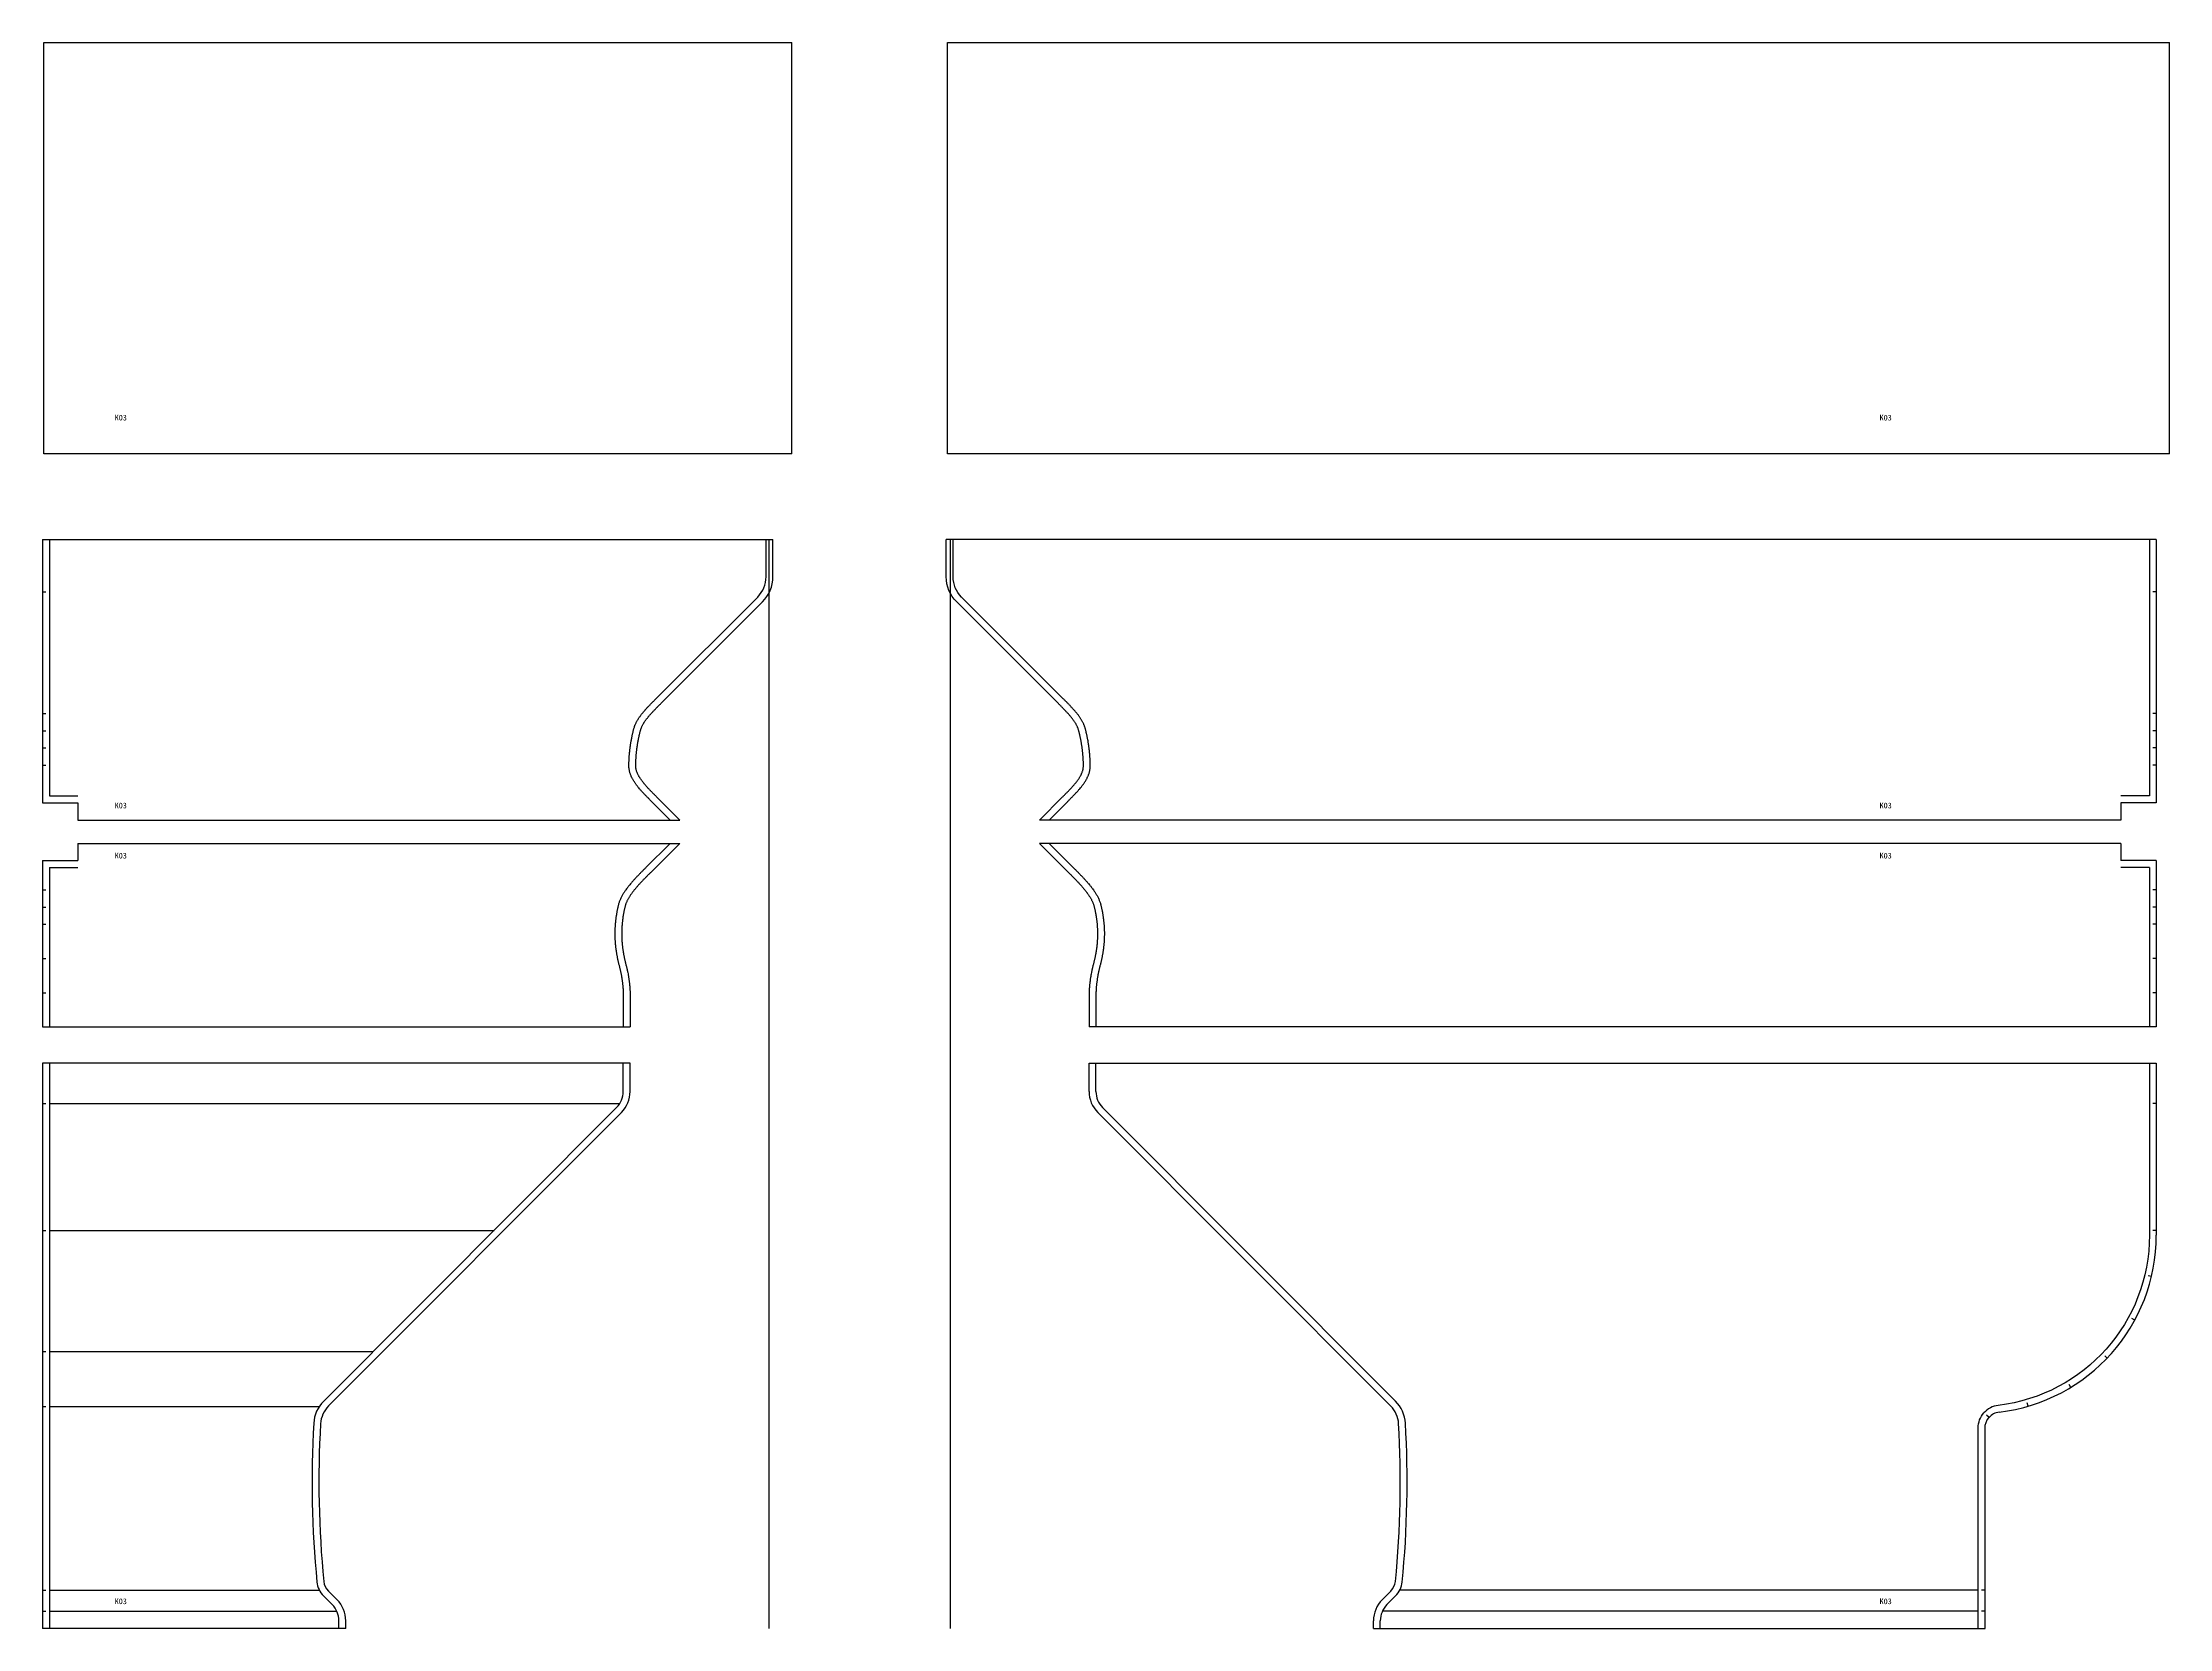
# Model space of a CAD drawing. Header units: millimetres. Extents: x 1211946 to 1266258, y -418433 to -400124.
# Drawn here: x 1257973 to 1261698, y -414255 to -411478 of the extents above; entities that cross this region are included whole.
import ezdxf

# ---------------------------------------------------------------- set-up
doc = ezdxf.new("R2010")
doc.units = ezdxf.units.MM
doc.header["$LTSCALE"] = 5
doc.layers.add('文字', color=7, linetype='Continuous')
doc.layers.add('缝头内线', color=1, linetype='Continuous')
doc.styles.add('宋体', font='')
doc.styles.get('宋体').set_extended_font_data('SimSun')

msp = doc.modelspace()

# ---------------------------------------------------------------- linework, layer by layer
for p, q in [((1257975.36, -412197.93), (1257975.36, -411477.93)), ((1257975.36, -411477.93), (1259285.36, -411477.93)), ((1259285.36, -412197.93), (1259285.36, -411477.93)), ((1259558.02, -412197.93), (1259558.02, -411477.93)), ((1259558.02, -411477.93), (1261698.02, -411477.93)), ((1261698.02, -412197.93), (1261698.02, -411477.93)), ((1259285.36, -412197.93), (1257975.36, -412197.93)), ((1261698.02, -412197.93), (1259558.02, -412197.93)), ((1257973.36, -412347.89), (1259252.36, -412347.89)), ((1257973.36, -412347.89), (1257973.36, -412809.13)), ((1261675.02, -412347.89), (1259556.02, -412347.89)), ((1261675.02, -412347.89), (1261675.02, -412809.13)), ((1257973.36, -412809.13), (1258035.36, -412809.13)), ((1258035.36, -412809.13), (1258035.36, -412839.28)), ((1258035.36, -412839.28), (1259089.19, -412839.28)), ((1261613.02, -412839.28), (1259719.19, -412839.28)), ((1261613.02, -412809.13), (1261613.02, -412839.28)), ((1261675.02, -412809.13), (1261613.02, -412809.13)), ((1257973.36, -412910.44), (1257973.36, -413201.68)), ((1257973.36, -412910.44), (1258035.36, -412910.44)), ((1258035.36, -412880.28), (1259089.19, -412880.28)), ((1258035.36, -412880.28), (1258035.36, -412910.44)), ((1261613.02, -412880.28), (1259719.19, -412880.28)), ((1261613.02, -412880.28), (1261613.02, -412910.44)), ((1261675.02, -412910.44), (1261613.02, -412910.44)), ((1261675.02, -412910.44), (1261675.02, -413201.68)), ((1257973.36, -413201.68), (1259002.36, -413201.68)), ((1261675.02, -413201.68), (1259806.02, -413201.68)), ((1257973.36, -413264.92), (1257973.36, -414254.9)), ((1259002.36, -413264.92), (1257973.36, -413264.92)), ((1259806.02, -413264.92), (1261675.02, -413264.92)), ((1261675.02, -413264.92), (1261675.02, -413566.32)), ((1258474.21, -413865.12), (1258987.16, -413351.39)), ((1260334.17, -413865.12), (1259821.22, -413351.39)), ((1258489.13, -414204.7), (1258473.92, -414189.49)), ((1260319.25, -414204.7), (1260334.46, -414189.49)), ((1258504.36, -414254.9), (1257973.36, -414254.9)), ((1258504.36, -414254.9), (1258504.36, -414241.47)), ((1260304.02, -414254.9), (1260304.02, -414241.47)), ((1260304.02, -414254.9), (1261375.02, -414254.9))]:
    msp.add_line(p, q)
at = {"color": 2}
for p, q in [((1257973.36, -412439.52), (1257979.36, -412439.52)), ((1261675.02, -412439.52), (1261669.02, -412439.52)), ((1257973.36, -412653.08), (1257979.36, -412653.08)), ((1261675.02, -412653.08), (1261669.02, -412653.08)), ((1257973.36, -412683.08), (1257979.36, -412683.08)), ((1261675.02, -412683.08), (1261669.02, -412683.08)), ((1257973.36, -412713.08), (1257979.36, -412713.08)), ((1261675.02, -412713.08), (1261669.02, -412713.08)), ((1257973.36, -412743.08), (1257979.36, -412743.08)), ((1261675.02, -412743.08), (1261669.02, -412743.08)), ((1257973.36, -412961.68), (1257979.36, -412961.68)), ((1261675.02, -412961.68), (1261669.02, -412961.68)), ((1257973.36, -412991.68), (1257979.36, -412991.68)), ((1257973.36, -413021.68), (1257979.36, -413021.68)), ((1261675.02, -412991.68), (1261669.02, -412991.68)), ((1261675.02, -413021.68), (1261669.02, -413021.68)), ((1257973.36, -413081.68), (1257979.36, -413081.68)), ((1261675.02, -413081.68), (1261669.02, -413081.68)), ((1257973.36, -413141.68), (1257979.36, -413141.68)), ((1261675.02, -413141.68), (1261669.02, -413141.68)), ((1257973.36, -413335.62), (1257979.36, -413335.62)), ((1261675.02, -413335.62), (1261669.02, -413335.62)), ((1257973.36, -413557.84), (1257979.36, -413557.84)), ((1261675.02, -413557.84), (1261669.02, -413557.84)), ((1261666.46, -413638.88), (1261660.63, -413637.49)), ((1261637.16, -413715.28), (1261631.89, -413712.41)), ((1257973.36, -413770.07), (1257979.36, -413770.07)), ((1261589.01, -413781.43), (1261584.66, -413777.29)), ((1261525.31, -413832.78), (1261522.19, -413827.66)), ((1257973.36, -413866.32), (1257979.36, -413866.32)), ((1261382.09, -413885.36), (1261377.6, -413881.37)), ((1261450.46, -413865.81), (1261448.78, -413860.05)), ((1257973.36, -414187.9), (1257979.36, -414187.9)), ((1261375.02, -414187.9), (1261369.02, -414187.9)), ((1257973.36, -414224.9), (1257979.36, -414224.9)), ((1261375.02, -414224.9), (1261369.02, -414224.9))]:
    msp.add_line(p, q, dxfattribs=at)
for points in [[(1259089.19, -412839.28), (1259048.71, -412798.79), (1259047.92, -412798), (1259047.12, -412797.21), (1259046.33, -412796.41), (1259045.54, -412795.62), (1259044.75, -412794.83), (1259043.98, -412794.05), (1259043.19, -412793.26), (1259042.77, -412792.84), (1259041.64, -412791.69), (1259040.87, -412790.9), (1259040.1, -412790.12), (1259039.34, -412789.33), (1259038.57, -412788.55), (1259037.82, -412787.76), (1259037.06, -412786.97), (1259036.32, -412786.19), (1259035.57, -412785.4), (1259034.83, -412784.61), (1259034.1, -412783.83), (1259033.37, -412783.04), (1259032.65, -412782.25), (1259031.71, -412781.21), (1259031.22, -412780.67), (1259030.52, -412779.87), (1259029.82, -412779.08), (1259029.13, -412778.29), (1259028.45, -412777.49), (1259027.78, -412776.7), (1259026.85, -412775.59), (1259026.45, -412775.1), (1259025.79, -412774.29), (1259025.15, -412773.49), (1259024.52, -412772.68), (1259023.9, -412771.88), (1259023.29, -412771.07), (1259022.61, -412770.14), (1259022.11, -412769.45), (1259021.53, -412768.64), (1259020.96, -412767.82), (1259020.41, -412767.01), (1259019.88, -412766.19), (1259019.35, -412765.36), (1259019.07, -412764.92), (1259018.34, -412763.72), (1259017.87, -412762.92), (1259017.41, -412762.1), (1259016.97, -412761.28), (1259016.53, -412760.45), (1259016.26, -412759.9), (1259015.73, -412758.81), (1259015.36, -412758.01), (1259015.01, -412757.19), (1259014.68, -412756.37), (1259014.35, -412755.53), (1259014.23, -412755.19), (1259013.79, -412753.91), (1259013.55, -412753.13), (1259013.32, -412752.32), (1259013.11, -412751.52), (1259012.9, -412750.62), (1259012.76, -412749.92), (1259012.61, -412749.12), (1259012.49, -412748.33), (1259012.4, -412747.59), (1259012.29, -412746.31), (1259012.27, -412746.03), (1259012.24, -412745.16), (1259012.23, -412744.27), (1259012.23, -412743.32), (1259012.24, -412742.3), (1259012.26, -412741.41), (1259012.28, -412740.14), (1259012.31, -412739.05), (1259012.34, -412737.97), (1259012.38, -412736.9), (1259012.42, -412735.63), (1259012.46, -412734.77), (1259012.51, -412733.7), (1259012.57, -412732.64), (1259012.63, -412731.57), (1259012.69, -412730.49), (1259012.73, -412729.94), (1259012.84, -412728.35), (1259012.91, -412727.29), (1259013, -412726.22), (1259013.09, -412725.15), (1259013.17, -412724.2), (1259013.28, -412723.02), (1259013.38, -412721.95), (1259013.49, -412720.89), (1259013.6, -412719.83), (1259013.75, -412718.46), (1259013.84, -412717.69), (1259013.96, -412716.63), (1259014.1, -412715.56), (1259014.23, -412714.5), (1259014.37, -412713.43), (1259014.46, -412712.75), (1259014.67, -412711.31), (1259014.82, -412710.25), (1259014.98, -412709.19), (1259015.14, -412708.13), (1259015.32, -412707.01), (1259015.48, -412706.01), (1259015.66, -412704.95), (1259015.84, -412703.89), (1259016.02, -412702.84), (1259016.31, -412701.26), (1259016.41, -412700.72), (1259016.61, -412699.66), (1259016.81, -412698.61), (1259017.02, -412697.55), (1259017.23, -412696.5), (1259017.43, -412695.53), (1259017.67, -412694.4), (1259017.9, -412693.35), (1259018.13, -412692.29), (1259018.36, -412691.24), (1259018.7, -412689.76), (1259018.84, -412689.14), (1259019.09, -412688.09), (1259019.34, -412687.04), (1259019.59, -412686.01), (1259019.85, -412684.98), (1259020.08, -412684.07), (1259020.37, -412682.96), (1259020.63, -412682.01), (1259020.89, -412681.1), (1259021.15, -412680.27), (1259021.58, -412678.99), (1259021.69, -412678.67), (1259022, -412677.85), (1259022.33, -412677.06), (1259022.68, -412676.26), (1259023.04, -412675.46), (1259023.57, -412674.36), (1259023.85, -412673.81), (1259024.29, -412672.97), (1259024.74, -412672.15), (1259025.2, -412671.32), (1259025.67, -412670.52), (1259026.4, -412669.32), (1259026.67, -412668.88), (1259027.2, -412668.05), (1259027.74, -412667.24), (1259028.29, -412666.42), (1259028.85, -412665.61), (1259029.43, -412664.8), (1259029.93, -412664.11), (1259030.62, -412663.17), (1259031.23, -412662.37), (1259031.85, -412661.56), (1259032.48, -412660.76), (1259033.12, -412659.96), (1259033.78, -412659.15), (1259034.18, -412658.66), (1259035.1, -412657.55), (1259035.77, -412656.76), (1259036.45, -412655.96), (1259037.14, -412655.17), (1259037.84, -412654.37), (1259038.55, -412653.58), (1259039.04, -412653.03), (1259039.98, -412652), (1259040.7, -412651.21), (1259041.43, -412650.42), (1259042.16, -412649.63), (1259042.9, -412648.85), (1259043.64, -412648.06), (1259044.39, -412647.28), (1259045.14, -412646.49), (1259045.9, -412645.7), (1259046.66, -412644.92), (1259047.43, -412644.13), (1259048.2, -412643.35), (1259048.97, -412642.56), (1259050.1, -412641.41), (1259050.52, -412640.99), (1259051.3, -412640.2), (1259052.09, -412639.41), (1259052.87, -412638.62), (1259053.66, -412637.83), (1259054.45, -412637.04), (1259055.24, -412636.25), (1259056.04, -412635.45), (1259234.2, -412457.29, 0.1989124), (1259252.36, -412413.45), (1259252.36, -412347.89)], [(1259719.19, -412839.28), (1259759.67, -412798.79), (1259760.46, -412798), (1259761.26, -412797.21), (1259762.05, -412796.41), (1259762.84, -412795.62), (1259763.62, -412794.83), (1259764.4, -412794.05), (1259765.19, -412793.26), (1259765.6, -412792.84), (1259766.74, -412791.69), (1259767.51, -412790.9), (1259768.28, -412790.12), (1259769.04, -412789.33), (1259769.8, -412788.55), (1259770.56, -412787.76), (1259771.32, -412786.97), (1259772.06, -412786.19), (1259772.81, -412785.4), (1259773.55, -412784.61), (1259774.28, -412783.83), (1259775.01, -412783.04), (1259775.73, -412782.25), (1259776.67, -412781.21), (1259777.15, -412780.67), (1259777.86, -412779.87), (1259778.56, -412779.08), (1259779.25, -412778.29), (1259779.93, -412777.49), (1259780.6, -412776.7), (1259781.53, -412775.59), (1259781.93, -412775.1), (1259782.58, -412774.29), (1259783.22, -412773.49), (1259783.86, -412772.68), (1259784.48, -412771.88), (1259785.08, -412771.07), (1259785.77, -412770.14), (1259786.27, -412769.45), (1259786.85, -412768.64), (1259787.41, -412767.82), (1259787.96, -412767.01), (1259788.5, -412766.19), (1259789.03, -412765.36), (1259789.31, -412764.92), (1259790.04, -412763.72), (1259790.51, -412762.92), (1259790.97, -412762.1), (1259791.41, -412761.28), (1259791.85, -412760.45), (1259792.12, -412759.9), (1259792.65, -412758.81), (1259793.02, -412758.01), (1259793.37, -412757.19), (1259793.7, -412756.37), (1259794.03, -412755.53), (1259794.15, -412755.19), (1259794.59, -412753.91), (1259794.83, -412753.13), (1259795.06, -412752.32), (1259795.27, -412751.52), (1259795.48, -412750.62), (1259795.62, -412749.92), (1259795.77, -412749.12), (1259795.89, -412748.33), (1259795.98, -412747.59), (1259796.09, -412746.31), (1259796.11, -412746.03), (1259796.14, -412745.16), (1259796.15, -412744.27), (1259796.15, -412743.32), (1259796.14, -412742.3), (1259796.12, -412741.41), (1259796.09, -412740.14), (1259796.07, -412739.05), (1259796.04, -412737.97), (1259796, -412736.9), (1259795.95, -412735.63), (1259795.92, -412734.77), (1259795.87, -412733.7), (1259795.81, -412732.64), (1259795.75, -412731.57), (1259795.69, -412730.49), (1259795.65, -412729.94), (1259795.54, -412728.35), (1259795.46, -412727.29), (1259795.38, -412726.22), (1259795.29, -412725.15), (1259795.21, -412724.2), (1259795.1, -412723.02), (1259795, -412721.95), (1259794.89, -412720.89), (1259794.78, -412719.83), (1259794.63, -412718.46), (1259794.54, -412717.69), (1259794.41, -412716.63), (1259794.28, -412715.56), (1259794.15, -412714.5), (1259794.01, -412713.43), (1259793.91, -412712.75), (1259793.71, -412711.31), (1259793.56, -412710.25), (1259793.4, -412709.19), (1259793.24, -412708.13), (1259793.06, -412707.01), (1259792.9, -412706.01), (1259792.72, -412704.95), (1259792.54, -412703.89), (1259792.35, -412702.84), (1259792.07, -412701.26), (1259791.97, -412700.72), (1259791.77, -412699.66), (1259791.57, -412698.61), (1259791.36, -412697.55), (1259791.14, -412696.5), (1259790.94, -412695.53), (1259790.71, -412694.4), (1259790.48, -412693.35), (1259790.25, -412692.29), (1259790.02, -412691.24), (1259789.68, -412689.76), (1259789.53, -412689.14), (1259789.29, -412688.09), (1259789.04, -412687.04), (1259788.78, -412686.01), (1259788.53, -412684.98), (1259788.29, -412684.07), (1259788, -412682.96), (1259787.75, -412682.01), (1259787.48, -412681.1), (1259787.23, -412680.27), (1259786.8, -412678.99), (1259786.69, -412678.67), (1259786.38, -412677.85), (1259786.05, -412677.06), (1259785.7, -412676.26), (1259785.34, -412675.46), (1259784.8, -412674.36), (1259784.52, -412673.81), (1259784.09, -412672.97), (1259783.64, -412672.15), (1259783.17, -412671.32), (1259782.71, -412670.52), (1259781.98, -412669.32), (1259781.71, -412668.88), (1259781.17, -412668.05), (1259780.64, -412667.24), (1259780.09, -412666.42), (1259779.53, -412665.61), (1259778.95, -412664.8), (1259778.45, -412664.11), (1259777.76, -412663.17), (1259777.15, -412662.37), (1259776.53, -412661.56), (1259775.9, -412660.76), (1259775.26, -412659.96), (1259774.6, -412659.15), (1259774.2, -412658.66), (1259773.28, -412657.55), (1259772.61, -412656.76), (1259771.92, -412655.96), (1259771.23, -412655.17), (1259770.54, -412654.37), (1259769.83, -412653.58), (1259769.34, -412653.03), (1259768.4, -412652), (1259767.68, -412651.21), (1259766.95, -412650.42), (1259766.22, -412649.63), (1259765.48, -412648.85), (1259764.74, -412648.06), (1259763.99, -412647.28), (1259763.23, -412646.49), (1259762.48, -412645.7), (1259761.72, -412644.92), (1259760.95, -412644.13), (1259760.18, -412643.35), (1259759.41, -412642.56), (1259758.28, -412641.41), (1259757.86, -412640.99), (1259757.08, -412640.2), (1259756.29, -412639.41), (1259755.5, -412638.62), (1259754.72, -412637.83), (1259753.93, -412637.04), (1259753.14, -412636.25), (1259752.34, -412635.45), (1259574.18, -412457.29, -0.1989124), (1259556.02, -412413.45), (1259556.02, -412347.89)], [(1261375.02, -414254.9), (1261375.02, -413903.96, -0.1836328), (1261382.09, -413885.36, -0.1836328)]]:
    msp.add_lwpolyline(points, format="xyb")
for points in [[(1259089.19, -412880.28), (1259038.56, -412930.92), (1259037.62, -412931.85), (1259036.69, -412932.79), (1259035.76, -412933.72), (1259034.83, -412934.65), (1259033.9, -412935.58), (1259032.98, -412936.51), (1259032.06, -412937.43), (1259031.11, -412938.4), (1259030.23, -412939.29), (1259029.32, -412940.22), (1259028.41, -412941.14), (1259027.5, -412942.07), (1259026.6, -412943), (1259025.7, -412943.93), (1259024.81, -412944.85), (1259023.92, -412945.78), (1259023.03, -412946.71), (1259022.15, -412947.65), (1259021.27, -412948.58), (1259020.4, -412949.51), (1259019.54, -412950.45), (1259018.68, -412951.38), (1259017.82, -412952.32), (1259017.17, -412953.04), (1259016.13, -412954.2), (1259015.3, -412955.15), (1259014.47, -412956.09), (1259013.65, -412957.04), (1259012.84, -412957.99), (1259012.04, -412958.93), (1259011, -412960.19), (1259010.46, -412960.84), (1259009.68, -412961.81), (1259008.91, -412962.77), (1259008.16, -412963.73), (1259007.41, -412964.7), (1259006.68, -412965.67), (1259005.94, -412966.65), (1259005.6, -412967.13), (1259004.53, -412968.61), (1259003.85, -412969.58), (1259003.18, -412970.56), (1259002.52, -412971.55), (1259001.89, -412972.52), (1259000.99, -412973.94), (1259000.65, -412974.5), (1259000.04, -412975.51), (1258999.46, -412976.51), (1258998.9, -412977.51), (1258998.35, -412978.52), (1258997.82, -412979.54), (1258997.36, -412980.45), (1258996.82, -412981.56), (1258996.36, -412982.56), (1258995.91, -412983.57), (1258995.5, -412984.56), (1258995.11, -412985.54), (1258994.71, -412986.65), (1258994.41, -412987.52), (1258994.09, -412988.55), (1258993.77, -412989.6), (1258993.47, -412990.69), (1258993.18, -412991.81), (1258992.88, -412993.01), (1258992.62, -412994.12), (1258992.35, -412995.31), (1258992.09, -412996.51), (1258991.84, -412997.72), (1258991.59, -412998.94), (1258991.38, -413000.01), (1258991.11, -413001.42), (1258990.87, -413002.65), (1258990.65, -413003.89), (1258990.43, -413005.12), (1258990.22, -413006.36), (1258990.1, -413007.15), (1258989.83, -413008.82), (1258989.65, -413010.04), (1258989.47, -413011.27), (1258989.3, -413012.5), (1258989.08, -413014.27), (1258988.99, -413014.98), (1258988.84, -413016.22), (1258988.7, -413017.46), (1258988.57, -413018.7), (1258988.45, -413019.94), (1258988.32, -413021.36), (1258988.23, -413022.42), (1258988.13, -413023.66), (1258988.04, -413024.9), (1258987.96, -413026.14), (1258987.88, -413027.39), (1258987.82, -413028.44), (1258987.75, -413029.87), (1258987.7, -413031.11), (1258987.66, -413032.36), (1258987.62, -413033.6), (1258987.6, -413034.85), (1258987.59, -413035.52), (1258987.57, -413037.34), (1258987.56, -413038.58), (1258987.57, -413039.82), (1258987.58, -413041.06), (1258987.61, -413042.63), (1258987.63, -413043.55), (1258987.67, -413044.8), (1258987.71, -413046.04), (1258987.76, -413047.28), (1258987.83, -413048.53), (1258987.89, -413049.71), (1258987.97, -413051.01), (1258988.06, -413052.25), (1258988.15, -413053.49), (1258988.25, -413054.74), (1258988.36, -413055.98), (1258988.43, -413056.79), (1258988.6, -413058.46), (1258988.73, -413059.69), (1258988.87, -413060.93), (1258989.02, -413062.16), (1258989.24, -413063.92), (1258989.34, -413064.64), (1258989.51, -413065.88), (1258989.69, -413067.11), (1258989.87, -413068.35), (1258990.06, -413069.57), (1258990.3, -413071.01), (1258990.48, -413072.03), (1258990.69, -413073.27), (1258990.92, -413074.5), (1258991.15, -413075.73), (1258991.39, -413076.96), (1258991.62, -413078.13), (1258991.89, -413079.42), (1258992.15, -413080.64), (1258992.41, -413081.85), (1258992.69, -413083.06), (1258992.97, -413084.27), (1258993.19, -413085.2), (1258993.56, -413086.68), (1258993.87, -413087.9), (1258994.19, -413089.15), (1258994.52, -413090.42), (1258994.85, -413091.71), (1258995.08, -413092.6), (1258995.53, -413094.35), (1258995.86, -413095.69), (1258996.19, -413097.03), (1258996.51, -413098.39), (1258996.82, -413099.73), (1258996.99, -413100.49), (1258997.43, -413102.46), (1258997.72, -413103.84), (1258998, -413105.21), (1258998.27, -413106.58), (1258998.62, -413108.41), (1258998.79, -413109.33), (1258999.04, -413110.69), (1258999.27, -413112.07), (1258999.5, -413113.44), (1258999.73, -413114.82), (1258999.96, -413116.37), (1259000.14, -413117.59), (1259000.34, -413118.97), (1259000.52, -413120.35), (1259000.7, -413121.74), (1259000.87, -413123.13), (1259001.01, -413124.35), (1259001.18, -413125.91), (1259001.32, -413127.3), (1259001.46, -413128.7), (1259001.58, -413130.09), (1259001.69, -413131.47), (1259001.76, -413132.32), (1259001.9, -413134.26), (1259001.99, -413135.66), (1259002.07, -413137.07), (1259002.14, -413138.49), (1259002.21, -413140.31), (1259002.24, -413141.32), (1259002.28, -413142.71), (1259002.31, -413144.09), (1259002.33, -413145.46), (1259002.34, -413146.81), (1259002.36, -413148.2), (1259002.36, -413201.68)], [(1259719.19, -412880.28), (1259769.82, -412930.92), (1259770.76, -412931.85), (1259771.69, -412932.79), (1259772.62, -412933.72), (1259773.55, -412934.65), (1259774.47, -412935.58), (1259775.39, -412936.51), (1259776.32, -412937.43), (1259777.27, -412938.4), (1259778.15, -412939.29), (1259779.06, -412940.22), (1259779.97, -412941.14), (1259780.88, -412942.07), (1259781.78, -412943), (1259782.68, -412943.93), (1259783.57, -412944.85), (1259784.46, -412945.78), (1259785.35, -412946.71), (1259786.23, -412947.65), (1259787.11, -412948.58), (1259787.98, -412949.51), (1259788.84, -412950.45), (1259789.7, -412951.38), (1259790.56, -412952.32), (1259791.2, -412953.04), (1259792.25, -412954.2), (1259793.08, -412955.15), (1259793.9, -412956.09), (1259794.72, -412957.04), (1259795.54, -412957.99), (1259796.34, -412958.93), (1259797.38, -412960.19), (1259797.92, -412960.84), (1259798.7, -412961.81), (1259799.46, -412962.77), (1259800.22, -412963.73), (1259800.97, -412964.7), (1259801.7, -412965.67), (1259802.43, -412966.65), (1259802.78, -412967.13), (1259803.85, -412968.61), (1259804.53, -412969.58), (1259805.2, -412970.56), (1259805.86, -412971.55), (1259806.49, -412972.52), (1259807.39, -412973.94), (1259807.73, -412974.5), (1259808.33, -412975.51), (1259808.91, -412976.51), (1259809.48, -412977.51), (1259810.02, -412978.52), (1259810.56, -412979.54), (1259811.02, -412980.45), (1259811.56, -412981.56), (1259812.02, -412982.56), (1259812.46, -412983.57), (1259812.88, -412984.56), (1259813.26, -412985.54), (1259813.67, -412986.65), (1259813.97, -412987.52), (1259814.29, -412988.55), (1259814.61, -412989.6), (1259814.91, -412990.69), (1259815.2, -412991.81), (1259815.5, -412993.01), (1259815.76, -412994.12), (1259816.03, -412995.31), (1259816.29, -412996.51), (1259816.54, -412997.72), (1259816.79, -412998.94), (1259817, -413000.01), (1259817.27, -413001.42), (1259817.5, -413002.65), (1259817.73, -413003.89), (1259817.94, -413005.12), (1259818.15, -413006.36), (1259818.28, -413007.15), (1259818.55, -413008.82), (1259818.73, -413010.04), (1259818.91, -413011.27), (1259819.07, -413012.5), (1259819.3, -413014.27), (1259819.39, -413014.98), (1259819.54, -413016.22), (1259819.67, -413017.46), (1259819.81, -413018.7), (1259819.93, -413019.94), (1259820.06, -413021.36), (1259820.15, -413022.42), (1259820.25, -413023.66), (1259820.34, -413024.9), (1259820.42, -413026.14), (1259820.5, -413027.39), (1259820.56, -413028.44), (1259820.62, -413029.87), (1259820.68, -413031.11), (1259820.72, -413032.36), (1259820.75, -413033.6), (1259820.78, -413034.85), (1259820.79, -413035.52), (1259820.81, -413037.34), (1259820.82, -413038.58), (1259820.81, -413039.82), (1259820.8, -413041.06), (1259820.77, -413042.63), (1259820.75, -413043.55), (1259820.71, -413044.8), (1259820.67, -413046.04), (1259820.61, -413047.28), (1259820.55, -413048.53), (1259820.49, -413049.71), (1259820.41, -413051.01), (1259820.32, -413052.25), (1259820.23, -413053.49), (1259820.13, -413054.74), (1259820.02, -413055.98), (1259819.95, -413056.79), (1259819.78, -413058.46), (1259819.65, -413059.69), (1259819.51, -413060.93), (1259819.36, -413062.16), (1259819.14, -413063.92), (1259819.04, -413064.64), (1259818.87, -413065.88), (1259818.69, -413067.11), (1259818.51, -413068.35), (1259818.31, -413069.57), (1259818.08, -413071.01), (1259817.9, -413072.03), (1259817.69, -413073.27), (1259817.46, -413074.5), (1259817.23, -413075.73), (1259816.99, -413076.96), (1259816.75, -413078.13), (1259816.49, -413079.42), (1259816.23, -413080.64), (1259815.97, -413081.85), (1259815.69, -413083.06), (1259815.41, -413084.27), (1259815.19, -413085.2), (1259814.82, -413086.68), (1259814.51, -413087.9), (1259814.19, -413089.15), (1259813.86, -413090.42), (1259813.52, -413091.71), (1259813.29, -413092.6), (1259812.85, -413094.35), (1259812.52, -413095.69), (1259812.19, -413097.03), (1259811.87, -413098.39), (1259811.56, -413099.73), (1259811.39, -413100.49), (1259810.95, -413102.46), (1259810.66, -413103.84), (1259810.38, -413105.21), (1259810.11, -413106.58), (1259809.76, -413108.41), (1259809.59, -413109.33), (1259809.34, -413110.69), (1259809.1, -413112.07), (1259808.87, -413113.44), (1259808.65, -413114.82), (1259808.41, -413116.37), (1259808.24, -413117.59), (1259808.04, -413118.97), (1259807.85, -413120.35), (1259807.68, -413121.74), (1259807.51, -413123.13), (1259807.37, -413124.35), (1259807.2, -413125.91), (1259807.06, -413127.3), (1259806.92, -413128.7), (1259806.8, -413130.09), (1259806.68, -413131.47), (1259806.62, -413132.32), (1259806.48, -413134.26), (1259806.39, -413135.66), (1259806.31, -413137.07), (1259806.24, -413138.49), (1259806.17, -413140.31), (1259806.14, -413141.32), (1259806.1, -413142.71), (1259806.07, -413144.09), (1259806.05, -413145.46), (1259806.03, -413146.81), (1259806.02, -413148.2), (1259806.02, -413201.68)], [(1259002.36, -413314.65), (1259002.36, -413264.92)], [(1259806.02, -413314.65), (1259806.02, -413264.92)]]:
    msp.add_lwpolyline(points)
for centre, radius, start, end in [((1258950.36, -413314.65), 52, 315.04377, 0), ((1259858.02, -413314.65), 52, 180, 224.95623), ((1261363.02, -413566.32), 312, 276.75633, 0), ((1258508.18, -413899.04), 48, 135.04377, 176.74605), ((1260300.2, -413899.04), 48, 3.25395, 44.95623), ((1261403.02, -413903.96), 28, 96.75633, 138.37816), ((1260251.36, -413998.14), 1793.99, 176.74605, 185.57444), ((1258557.02, -413998.14), 1793.99, 354.42556, 3.25395), ((1258493.71, -414169.69), 28, 185.57444, 225), ((1260314.66, -414169.69), 28, 315, 354.42556), ((1258452.36, -414241.47), 52, 360, 45), ((1260356.02, -414241.47), 52, 135, 180)]:
    msp.add_arc(centre, radius, start, end)
at = {"layer": '缝头内线', "color": 1, "ltscale": 2}
for p, q in [((1257985.36, -412347.89), (1257985.36, -412797.13)), ((1259245.36, -412347.89), (1259245.36, -414254.9)), ((1259563.02, -412347.89), (1259563.02, -414254.9)), ((1261663.02, -412347.89), (1261663.02, -412797.13)), ((1257985.36, -412797.13), (1258035.36, -412797.13)), ((1261663.02, -412797.13), (1261613.02, -412797.13)), ((1257985.36, -412922.44), (1257985.36, -413201.68)), ((1257985.36, -412922.44), (1258035.36, -412922.44)), ((1261663.02, -412922.44), (1261613.02, -412922.44)), ((1261663.02, -412922.44), (1261663.02, -413201.68)), ((1257985.36, -413264.92), (1257985.36, -414254.9)), ((1261663.02, -413264.92), (1261663.02, -413557.84)), ((1257985.36, -413335.62), (1258984.42, -413335.62)), ((1258465.72, -413856.64), (1258978.67, -413342.91)), ((1260342.66, -413856.64), (1259829.71, -413342.91)), ((1257985.36, -413557.84), (1258764.07, -413557.84)), ((1257985.36, -413770.07), (1258552.16, -413770.07)), ((1257985.36, -413866.32), (1258457.89, -413866.32)), ((1257985.36, -414187.9), (1258458.1, -414187.9)), ((1258480.64, -414213.19), (1258465.43, -414197.97)), ((1260327.73, -414213.19), (1260342.95, -414197.97)), ((1261363.02, -414187.9), (1260350.28, -414187.9)), ((1257985.36, -414224.9), (1258488.77, -414224.9)), ((1258492.36, -414254.9), (1258492.36, -414241.47)), ((1260316.02, -414254.9), (1260316.02, -414241.47)), ((1261363.02, -414224.9), (1260319.61, -414224.9))]:
    msp.add_line(p, q, dxfattribs=at)
for points in [[(1259072.22, -412839.28), (1259040.22, -412807.28), (1259039.43, -412806.48), (1259038.63, -412805.69), (1259037.84, -412804.89), (1259037.05, -412804.1), (1259036.25, -412803.3), (1259035.46, -412802.5), (1259034.67, -412801.7), (1259034.24, -412801.27), (1259033.09, -412800.1), (1259032.3, -412799.3), (1259031.51, -412798.5), (1259030.73, -412797.69), (1259029.95, -412796.88), (1259029.17, -412796.07), (1259028.38, -412795.26), (1259027.61, -412794.45), (1259026.84, -412793.63), (1259026.07, -412792.81), (1259025.3, -412791.99), (1259024.54, -412791.16), (1259023.78, -412790.33), (1259022.8, -412789.25), (1259022.27, -412788.66), (1259021.53, -412787.82), (1259020.78, -412786.98), (1259020.04, -412786.13), (1259019.31, -412785.27), (1259018.59, -412784.42), (1259017.6, -412783.24), (1259017.15, -412782.68), (1259016.44, -412781.81), (1259015.74, -412780.93), (1259015.05, -412780.05), (1259014.36, -412779.15), (1259013.68, -412778.26), (1259012.92, -412777.23), (1259012.35, -412776.44), (1259011.7, -412775.53), (1259011.06, -412774.6), (1259010.43, -412773.67), (1259009.81, -412772.73), (1259009.21, -412771.78), (1259008.85, -412771.22), (1259008.03, -412769.86), (1259007.46, -412768.89), (1259006.91, -412767.91), (1259006.37, -412766.92), (1259005.85, -412765.93), (1259005.49, -412765.21), (1259004.86, -412763.9), (1259004.4, -412762.88), (1259003.95, -412761.85), (1259003.52, -412760.81), (1259003.12, -412759.76), (1259002.91, -412759.2), (1259002.38, -412757.63), (1259002.04, -412756.56), (1259001.74, -412755.47), (1259001.45, -412754.39), (1259001.18, -412753.19), (1259000.97, -412752.19), (1259000.77, -412751.08), (1259000.6, -412749.96), (1259000.46, -412748.85), (1259000.32, -412747.18), (1259000.28, -412746.61), (1259000.24, -412745.48), (1259000.22, -412744.36), (1259000.23, -412743.23), (1259000.24, -412742.11), (1259000.26, -412741.17), (1259000.29, -412739.86), (1259000.32, -412738.73), (1259000.35, -412737.61), (1259000.38, -412736.48), (1259000.43, -412735.15), (1259000.47, -412734.24), (1259000.53, -412733.11), (1259000.58, -412731.99), (1259000.65, -412730.87), (1259000.71, -412729.75), (1259000.75, -412729.14), (1259000.87, -412727.5), (1259000.95, -412726.38), (1259001.04, -412725.26), (1259001.13, -412724.14), (1259001.22, -412723.13), (1259001.33, -412721.9), (1259001.44, -412720.78), (1259001.55, -412719.66), (1259001.67, -412718.54), (1259001.82, -412717.12), (1259001.92, -412716.3), (1259002.05, -412715.19), (1259002.19, -412714.07), (1259002.33, -412712.96), (1259002.48, -412711.84), (1259002.58, -412711.11), (1259002.79, -412709.61), (1259002.95, -412708.5), (1259003.11, -412707.39), (1259003.28, -412706.28), (1259003.47, -412705.1), (1259003.64, -412704.06), (1259003.83, -412702.95), (1259004.02, -412701.84), (1259004.21, -412700.73), (1259004.51, -412699.09), (1259004.61, -412698.52), (1259004.82, -412697.41), (1259005.04, -412696.31), (1259005.25, -412695.2), (1259005.48, -412694.1), (1259005.69, -412693.08), (1259005.93, -412691.9), (1259006.17, -412690.8), (1259006.41, -412689.7), (1259006.66, -412688.6), (1259007.01, -412687.07), (1259007.16, -412686.41), (1259007.42, -412685.32), (1259007.68, -412684.22), (1259007.94, -412683.13), (1259008.22, -412682.04), (1259008.47, -412681.06), (1259008.78, -412679.86), (1259009.08, -412678.78), (1259009.39, -412677.69), (1259009.72, -412676.62), (1259010.24, -412675.05), (1259010.44, -412674.49), (1259010.84, -412673.44), (1259011.27, -412672.4), (1259011.72, -412671.37), (1259012.19, -412670.34), (1259012.82, -412669.04), (1259013.18, -412668.32), (1259013.7, -412667.32), (1259014.24, -412666.34), (1259014.79, -412665.36), (1259015.36, -412664.38), (1259016.18, -412663.03), (1259016.53, -412662.47), (1259017.14, -412661.52), (1259017.76, -412660.58), (1259018.39, -412659.65), (1259019.03, -412658.72), (1259019.68, -412657.8), (1259020.25, -412657.02), (1259021.01, -412655.99), (1259021.69, -412655.09), (1259022.37, -412654.2), (1259023.07, -412653.32), (1259023.77, -412652.44), (1259024.48, -412651.56), (1259024.93, -412651.01), (1259025.91, -412649.83), (1259026.64, -412648.97), (1259027.37, -412648.12), (1259028.11, -412647.27), (1259028.85, -412646.43), (1259029.6, -412645.58), (1259030.12, -412645), (1259031.11, -412643.92), (1259031.87, -412643.09), (1259032.63, -412642.26), (1259033.4, -412641.44), (1259034.16, -412640.62), (1259034.94, -412639.8), (1259035.71, -412638.99), (1259036.49, -412638.17), (1259037.27, -412637.36), (1259038.05, -412636.56), (1259038.84, -412635.75), (1259039.63, -412634.95), (1259040.41, -412634.14), (1259041.56, -412632.98), (1259041.99, -412632.54), (1259042.79, -412631.74), (1259043.58, -412630.95), (1259044.37, -412630.15), (1259045.17, -412629.35), (1259045.96, -412628.56), (1259046.76, -412627.76), (1259047.55, -412626.97), (1259225.72, -412448.8, 0.1989124), (1259240.36, -412413.45), (1259240.36, -412347.89)], [(1259736.16, -412839.28), (1259768.15, -412807.28), (1259768.95, -412806.48), (1259769.74, -412805.69), (1259770.54, -412804.89), (1259771.33, -412804.1), (1259772.13, -412803.3), (1259772.92, -412802.5), (1259773.71, -412801.7), (1259774.14, -412801.27), (1259775.29, -412800.1), (1259776.08, -412799.3), (1259776.87, -412798.5), (1259777.65, -412797.69), (1259778.43, -412796.88), (1259779.21, -412796.07), (1259779.99, -412795.26), (1259780.77, -412794.45), (1259781.54, -412793.63), (1259782.31, -412792.81), (1259783.08, -412791.99), (1259783.84, -412791.16), (1259784.6, -412790.33), (1259785.58, -412789.25), (1259786.11, -412788.66), (1259786.85, -412787.82), (1259787.6, -412786.98), (1259788.33, -412786.13), (1259789.07, -412785.27), (1259789.79, -412784.42), (1259790.77, -412783.24), (1259791.23, -412782.68), (1259791.94, -412781.81), (1259792.64, -412780.93), (1259793.33, -412780.05), (1259794.02, -412779.15), (1259794.7, -412778.26), (1259795.46, -412777.23), (1259796.03, -412776.44), (1259796.68, -412775.53), (1259797.32, -412774.6), (1259797.95, -412773.67), (1259798.57, -412772.73), (1259799.17, -412771.78), (1259799.53, -412771.22), (1259800.35, -412769.86), (1259800.91, -412768.89), (1259801.47, -412767.91), (1259802, -412766.92), (1259802.52, -412765.93), (1259802.89, -412765.21), (1259803.51, -412763.9), (1259803.98, -412762.88), (1259804.43, -412761.85), (1259804.85, -412760.81), (1259805.26, -412759.76), (1259805.47, -412759.2), (1259806, -412757.63), (1259806.33, -412756.56), (1259806.64, -412755.47), (1259806.92, -412754.39), (1259807.2, -412753.19), (1259807.41, -412752.19), (1259807.61, -412751.08), (1259807.78, -412749.96), (1259807.91, -412748.85), (1259808.06, -412747.18), (1259808.09, -412746.61), (1259808.14, -412745.48), (1259808.15, -412744.36), (1259808.15, -412743.23), (1259808.14, -412742.11), (1259808.12, -412741.17), (1259808.09, -412739.86), (1259808.06, -412738.73), (1259808.03, -412737.61), (1259807.99, -412736.48), (1259807.94, -412735.15), (1259807.91, -412734.24), (1259807.85, -412733.11), (1259807.79, -412731.99), (1259807.73, -412730.87), (1259807.66, -412729.75), (1259807.62, -412729.14), (1259807.51, -412727.5), (1259807.43, -412726.38), (1259807.34, -412725.26), (1259807.25, -412724.14), (1259807.16, -412723.13), (1259807.05, -412721.9), (1259806.94, -412720.78), (1259806.83, -412719.66), (1259806.71, -412718.54), (1259806.55, -412717.12), (1259806.46, -412716.3), (1259806.33, -412715.19), (1259806.19, -412714.07), (1259806.05, -412712.96), (1259805.9, -412711.84), (1259805.8, -412711.11), (1259805.59, -412709.61), (1259805.43, -412708.5), (1259805.27, -412707.39), (1259805.09, -412706.28), (1259804.91, -412705.1), (1259804.74, -412704.06), (1259804.55, -412702.95), (1259804.36, -412701.84), (1259804.17, -412700.73), (1259803.87, -412699.09), (1259803.76, -412698.52), (1259803.56, -412697.41), (1259803.34, -412696.31), (1259803.13, -412695.2), (1259802.9, -412694.1), (1259802.69, -412693.08), (1259802.44, -412691.9), (1259802.21, -412690.8), (1259801.97, -412689.7), (1259801.72, -412688.6), (1259801.37, -412687.07), (1259801.22, -412686.41), (1259800.96, -412685.32), (1259800.7, -412684.22), (1259800.43, -412683.13), (1259800.16, -412682.04), (1259799.91, -412681.06), (1259799.6, -412679.86), (1259799.3, -412678.78), (1259798.99, -412677.69), (1259798.66, -412676.62), (1259798.14, -412675.05), (1259797.94, -412674.49), (1259797.53, -412673.44), (1259797.11, -412672.4), (1259796.66, -412671.37), (1259796.19, -412670.34), (1259795.56, -412669.04), (1259795.2, -412668.32), (1259794.68, -412667.32), (1259794.14, -412666.34), (1259793.59, -412665.36), (1259793.02, -412664.38), (1259792.2, -412663.03), (1259791.85, -412662.47), (1259791.24, -412661.52), (1259790.62, -412660.58), (1259789.99, -412659.65), (1259789.35, -412658.72), (1259788.7, -412657.8), (1259788.13, -412657.02), (1259787.37, -412655.99), (1259786.69, -412655.09), (1259786.01, -412654.2), (1259785.31, -412653.32), (1259784.61, -412652.44), (1259783.9, -412651.56), (1259783.45, -412651.01), (1259782.47, -412649.83), (1259781.74, -412648.97), (1259781.01, -412648.12), (1259780.27, -412647.27), (1259779.53, -412646.43), (1259778.78, -412645.58), (1259778.25, -412645), (1259777.27, -412643.92), (1259776.51, -412643.09), (1259775.75, -412642.26), (1259774.98, -412641.44), (1259774.21, -412640.62), (1259773.44, -412639.8), (1259772.67, -412638.99), (1259771.89, -412638.17), (1259771.11, -412637.36), (1259770.32, -412636.56), (1259769.54, -412635.75), (1259768.75, -412634.95), (1259767.96, -412634.14), (1259766.81, -412632.98), (1259766.38, -412632.54), (1259765.59, -412631.74), (1259764.8, -412630.95), (1259764.01, -412630.15), (1259763.21, -412629.35), (1259762.42, -412628.56), (1259761.62, -412627.76), (1259760.83, -412626.97), (1259582.66, -412448.8, -0.1989124), (1259568.02, -412413.45), (1259568.02, -412347.89)], [(1261663.02, -413557.84), (1261663.02, -413566.32, -0.3800824), (1261398.31, -413864.23, 0.1836328), (1261373.12, -413877.39)], [(1261363.02, -414254.9), (1261363.02, -413903.96, -0.1836328), (1261373.12, -413877.39)]]:
    msp.add_lwpolyline(points, format="xyb", dxfattribs=at)
for points in [[(1259072.22, -412880.28), (1259030.07, -412922.44), (1259029.14, -412923.37), (1259028.2, -412924.3), (1259027.27, -412925.24), (1259026.34, -412926.17), (1259025.4, -412927.11), (1259024.47, -412928.05), (1259023.54, -412928.98), (1259022.57, -412929.96), (1259021.68, -412930.86), (1259020.76, -412931.81), (1259019.83, -412932.75), (1259018.91, -412933.69), (1259017.99, -412934.64), (1259017.07, -412935.59), (1259016.15, -412936.54), (1259015.24, -412937.49), (1259014.33, -412938.45), (1259013.42, -412939.41), (1259012.51, -412940.38), (1259011.61, -412941.34), (1259010.71, -412942.31), (1259009.82, -412943.29), (1259008.93, -412944.26), (1259008.25, -412945.02), (1259007.17, -412946.23), (1259006.29, -412947.22), (1259005.42, -412948.21), (1259004.56, -412949.21), (1259003.7, -412950.22), (1259002.84, -412951.23), (1259001.75, -412952.55), (1259001.16, -412953.26), (1259000.33, -412954.29), (1258999.5, -412955.32), (1258998.69, -412956.36), (1258997.88, -412957.41), (1258997.08, -412958.46), (1258996.29, -412959.52), (1258995.89, -412960.07), (1258994.74, -412961.66), (1258993.99, -412962.75), (1258993.24, -412963.84), (1258992.51, -412964.94), (1258991.78, -412966.04), (1258990.8, -412967.6), (1258990.38, -412968.29), (1258989.7, -412969.42), (1258989.04, -412970.56), (1258988.39, -412971.72), (1258987.76, -412972.88), (1258987.15, -412974.05), (1258986.6, -412975.13), (1258985.98, -412976.42), (1258985.42, -412977.62), (1258984.89, -412978.83), (1258984.38, -412980.05), (1258983.89, -412981.28), (1258983.39, -412982.66), (1258983.01, -412983.77), (1258982.61, -412985.03), (1258982.24, -412986.3), (1258981.88, -412987.57), (1258981.55, -412988.85), (1258981.22, -412990.19), (1258980.93, -412991.42), (1258980.64, -412992.71), (1258980.35, -412994), (1258980.08, -412995.29), (1258979.82, -412996.59), (1258979.6, -412997.71), (1258979.32, -412999.18), (1258979.07, -413000.48), (1258978.84, -413001.78), (1258978.61, -413003.08), (1258978.39, -413004.38), (1258978.25, -413005.24), (1258977.97, -413006.99), (1258977.78, -413008.3), (1258977.59, -413009.61), (1258977.41, -413010.92), (1258977.17, -413012.77), (1258977.07, -413013.54), (1258976.92, -413014.85), (1258976.77, -413016.17), (1258976.63, -413017.48), (1258976.5, -413018.79), (1258976.37, -413020.3), (1258976.27, -413021.43), (1258976.16, -413022.74), (1258976.07, -413024.06), (1258975.98, -413025.38), (1258975.9, -413026.7), (1258975.84, -413027.82), (1258975.77, -413029.34), (1258975.71, -413030.66), (1258975.67, -413031.98), (1258975.63, -413033.3), (1258975.6, -413034.62), (1258975.59, -413035.35), (1258975.57, -413037.26), (1258975.56, -413038.59), (1258975.57, -413039.91), (1258975.58, -413041.23), (1258975.61, -413042.88), (1258975.63, -413043.87), (1258975.67, -413045.19), (1258975.72, -413046.51), (1258975.78, -413047.83), (1258975.84, -413049.15), (1258975.91, -413050.41), (1258976, -413051.79), (1258976.09, -413053.11), (1258976.18, -413054.43), (1258976.29, -413055.74), (1258976.41, -413057.06), (1258976.49, -413057.94), (1258976.66, -413059.69), (1258976.8, -413061), (1258976.95, -413062.32), (1258977.11, -413063.63), (1258977.34, -413065.46), (1258977.44, -413066.25), (1258977.63, -413067.56), (1258977.81, -413068.87), (1258978.01, -413070.17), (1258978.22, -413071.48), (1258978.47, -413072.99), (1258978.65, -413074.09), (1258978.88, -413075.39), (1258979.12, -413076.69), (1258979.36, -413077.98), (1258979.62, -413079.28), (1258979.86, -413080.52), (1258980.14, -413081.87), (1258980.42, -413083.16), (1258980.7, -413084.46), (1258980.99, -413085.74), (1258981.29, -413087.03), (1258981.53, -413088.05), (1258981.92, -413089.6), (1258982.24, -413090.88), (1258982.57, -413092.16), (1258982.91, -413093.44), (1258983.24, -413094.72), (1258983.46, -413095.57), (1258983.89, -413097.28), (1258984.21, -413098.56), (1258984.52, -413099.84), (1258984.83, -413101.13), (1258985.13, -413102.42), (1258985.28, -413103.1), (1258985.7, -413105), (1258985.97, -413106.29), (1258986.24, -413107.58), (1258986.49, -413108.88), (1258986.83, -413110.63), (1258986.98, -413111.48), (1258987.22, -413112.78), (1258987.44, -413114.08), (1258987.66, -413115.38), (1258987.87, -413116.69), (1258988.1, -413118.16), (1258988.27, -413119.3), (1258988.45, -413120.61), (1258988.63, -413121.92), (1258988.79, -413123.23), (1258988.95, -413124.54), (1258989.09, -413125.69), (1258989.25, -413127.17), (1258989.38, -413128.48), (1258989.51, -413129.8), (1258989.62, -413131.11), (1258989.73, -413132.43), (1258989.79, -413133.21), (1258989.93, -413135.07), (1258990.01, -413136.38), (1258990.08, -413137.7), (1258990.15, -413139.02), (1258990.22, -413140.74), (1258990.25, -413141.66), (1258990.28, -413142.98), (1258990.31, -413144.31), (1258990.33, -413145.63), (1258990.35, -413146.95), (1258990.36, -413148.27), (1258990.36, -413201.68)], [(1259736.16, -412880.28), (1259778.31, -412922.44), (1259779.24, -412923.37), (1259780.17, -412924.3), (1259781.11, -412925.24), (1259782.04, -412926.17), (1259782.97, -412927.11), (1259783.91, -412928.05), (1259784.84, -412928.98), (1259785.81, -412929.96), (1259786.7, -412930.86), (1259787.62, -412931.81), (1259788.55, -412932.75), (1259789.47, -412933.69), (1259790.39, -412934.64), (1259791.31, -412935.59), (1259792.23, -412936.54), (1259793.14, -412937.49), (1259794.05, -412938.45), (1259794.96, -412939.41), (1259795.87, -412940.38), (1259796.77, -412941.34), (1259797.66, -412942.31), (1259798.56, -412943.29), (1259799.45, -412944.26), (1259800.13, -412945.02), (1259801.21, -412946.23), (1259802.09, -412947.22), (1259802.96, -412948.21), (1259803.82, -412949.21), (1259804.68, -412950.22), (1259805.53, -412951.23), (1259806.63, -412952.55), (1259807.22, -412953.26), (1259808.05, -412954.29), (1259808.87, -412955.32), (1259809.69, -412956.36), (1259810.5, -412957.41), (1259811.3, -412958.46), (1259812.09, -412959.52), (1259812.49, -412960.07), (1259813.63, -412961.66), (1259814.39, -412962.75), (1259815.14, -412963.84), (1259815.87, -412964.94), (1259816.59, -412966.04), (1259817.58, -412967.6), (1259818, -412968.29), (1259818.67, -412969.42), (1259819.34, -412970.56), (1259819.98, -412971.72), (1259820.61, -412972.88), (1259821.23, -412974.05), (1259821.77, -412975.13), (1259822.4, -412976.42), (1259822.96, -412977.62), (1259823.49, -412978.83), (1259824, -412980.05), (1259824.48, -412981.28), (1259824.99, -412982.66), (1259825.37, -412983.77), (1259825.77, -412985.03), (1259826.14, -412986.3), (1259826.49, -412987.57), (1259826.83, -412988.85), (1259827.16, -412990.19), (1259827.45, -412991.42), (1259827.74, -412992.71), (1259828.02, -412994), (1259828.3, -412995.29), (1259828.56, -412996.59), (1259828.78, -412997.71), (1259829.06, -412999.18), (1259829.31, -413000.48), (1259829.54, -413001.78), (1259829.77, -413003.08), (1259829.99, -413004.38), (1259830.13, -413005.24), (1259830.41, -413006.99), (1259830.6, -413008.3), (1259830.79, -413009.61), (1259830.97, -413010.92), (1259831.21, -413012.77), (1259831.3, -413013.54), (1259831.46, -413014.85), (1259831.6, -413016.17), (1259831.74, -413017.48), (1259831.87, -413018.79), (1259832.01, -413020.3), (1259832.11, -413021.43), (1259832.21, -413022.74), (1259832.31, -413024.06), (1259832.4, -413025.38), (1259832.48, -413026.7), (1259832.54, -413027.82), (1259832.61, -413029.34), (1259832.67, -413030.66), (1259832.71, -413031.98), (1259832.75, -413033.3), (1259832.78, -413034.62), (1259832.79, -413035.35), (1259832.81, -413037.26), (1259832.82, -413038.59), (1259832.81, -413039.91), (1259832.8, -413041.23), (1259832.77, -413042.88), (1259832.74, -413043.87), (1259832.7, -413045.19), (1259832.66, -413046.51), (1259832.6, -413047.83), (1259832.54, -413049.15), (1259832.47, -413050.41), (1259832.38, -413051.79), (1259832.29, -413053.11), (1259832.19, -413054.43), (1259832.09, -413055.74), (1259831.97, -413057.06), (1259831.89, -413057.94), (1259831.72, -413059.69), (1259831.58, -413061), (1259831.43, -413062.32), (1259831.27, -413063.63), (1259831.04, -413065.46), (1259830.93, -413066.25), (1259830.75, -413067.56), (1259830.56, -413068.87), (1259830.37, -413070.17), (1259830.16, -413071.48), (1259829.91, -413072.99), (1259829.73, -413074.09), (1259829.5, -413075.39), (1259829.26, -413076.69), (1259829.01, -413077.98), (1259828.76, -413079.28), (1259828.51, -413080.52), (1259828.24, -413081.87), (1259827.96, -413083.16), (1259827.68, -413084.46), (1259827.39, -413085.74), (1259827.09, -413087.03), (1259826.85, -413088.05), (1259826.46, -413089.6), (1259826.14, -413090.88), (1259825.81, -413092.16), (1259825.47, -413093.44), (1259825.14, -413094.72), (1259824.92, -413095.57), (1259824.49, -413097.28), (1259824.17, -413098.56), (1259823.86, -413099.84), (1259823.55, -413101.13), (1259823.25, -413102.42), (1259823.1, -413103.1), (1259822.68, -413105), (1259822.41, -413106.29), (1259822.14, -413107.58), (1259821.88, -413108.88), (1259821.55, -413110.63), (1259821.39, -413111.48), (1259821.16, -413112.78), (1259820.93, -413114.08), (1259820.72, -413115.38), (1259820.51, -413116.69), (1259820.28, -413118.16), (1259820.11, -413119.3), (1259819.93, -413120.61), (1259819.75, -413121.92), (1259819.58, -413123.23), (1259819.42, -413124.54), (1259819.29, -413125.69), (1259819.13, -413127.17), (1259819, -413128.48), (1259818.87, -413129.8), (1259818.75, -413131.11), (1259818.65, -413132.43), (1259818.58, -413133.21), (1259818.45, -413135.07), (1259818.37, -413136.38), (1259818.29, -413137.7), (1259818.23, -413139.02), (1259818.16, -413140.74), (1259818.13, -413141.66), (1259818.1, -413142.98), (1259818.07, -413144.31), (1259818.05, -413145.63), (1259818.03, -413146.95), (1259818.02, -413148.27), (1259818.02, -413201.68)], [(1258990.36, -413314.65), (1258990.36, -413264.92)], [(1259818.02, -413314.65), (1259818.02, -413264.92)]]:
    msp.add_lwpolyline(points, dxfattribs=at)
for centre, radius, start, end in [((1258950.36, -413314.65), 40, 315.04377, 360), ((1259858.02, -413314.65), 40, 180, 224.95623), ((1258508.18, -413899.04), 60, 135.04377, 176.74605), ((1260300.2, -413899.04), 60, 3.25395, 44.95623), ((1260251.36, -413998.14), 1805.99, 176.74605, 185.57444), ((1258557.02, -413998.14), 1805.99, 354.42556, 3.25395), ((1258493.71, -414169.69), 40, 185.57444, 225), ((1260314.66, -414169.69), 40, 315, 354.42556), ((1258452.36, -414241.47), 40, 360, 45), ((1260356.02, -414241.47), 40, 135, 180)]:
    msp.add_arc(centre, radius, start, end, dxfattribs=at)

# ---------------------------------------------------------------- texts
at = {"layer": '文字', "color": 3, "char_height": 10, "attachment_point": 5, "style": '宋体'}
for insert in [(1258110.36, -412134.76), (1261201.04, -412134.76), (1258110.36, -412814.01), (1261201.04, -412814.01), (1258110.36, -412901.77), (1261201.04, -412901.77), (1258110.36, -414207.41), (1261201.04, -414207.41)]:
    msp.add_mtext('K03', dxfattribs=dict(at, insert=insert))

doc.saveas('drawing.dxf')
